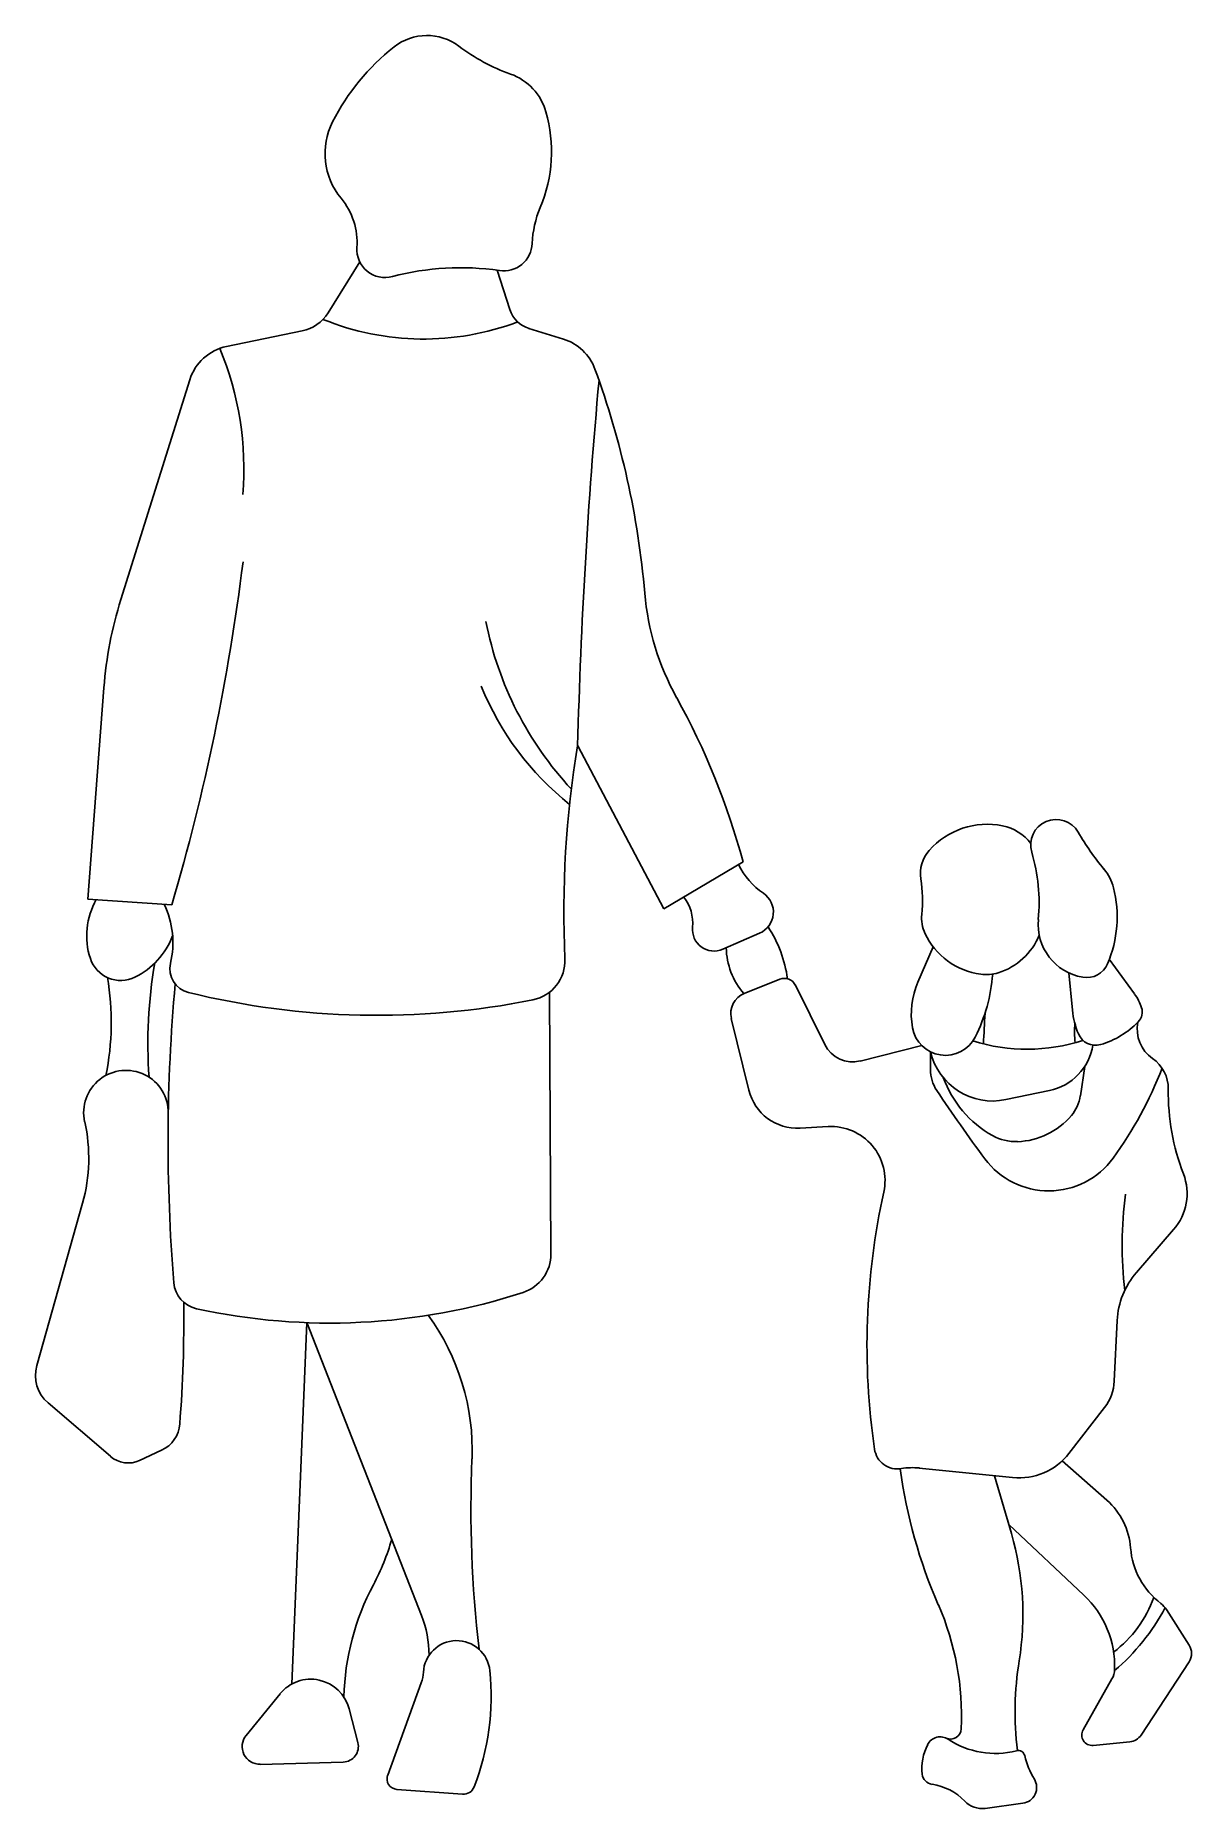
# Model space of a CAD drawing. Extents: x 103.29 to 104.4, y 192.41 to 194.11.
import ezdxf

# ---------------------------------------------------------------- set-up
doc = ezdxf.new("R2010")
doc.units = 0
doc.header["$MEASUREMENT"] = 0
doc.layers.get('0').update_dxf_attribs({"linetype": 'CONTINUOUS'})

msp = doc.modelspace()

# ---------------------------------------------------------------- linework, layer by layer
for p, q in [((103.6042, 193.8897), (103.5738, 193.8407)), ((103.7362, 193.8816), (103.7483, 193.8438)), ((103.4764, 193.8084), (103.549, 193.8234)), ((103.7997, 193.8155), (103.7666, 193.8257)), ((103.4412, 193.7765), (103.3751, 193.5658)), ((103.3432, 193.2783), (103.3588, 193.4811)), ((103.8961, 193.269), (103.8133, 193.4254)), ((103.8961, 193.269), (103.972, 193.314)), ((103.3432, 193.2783), (103.4239, 193.2728)), ((103.9525, 193.2301), (103.9879, 193.2455)), ((104.1545, 193.2323), (104.1397, 193.1985)), ((104.3234, 193.2205), (104.3477, 193.1872)), ((103.9731, 193.1877), (104.0073, 193.2013)), ((104.2846, 193.2074), (104.2881, 193.1716)), ((103.7862, 193.1888), (103.7877, 192.9379)), ((104.0504, 193.1386), (104.0224, 193.1955)), ((103.9607, 193.1637), (103.9776, 193.0949)), ((104.1435, 193.1377), (104.0844, 193.1228)), ((104.1519, 193.1317), (104.1518, 193.1148)), ((104.2998, 193.1176), (104.2956, 193.0894)), ((104.266, 193.0945), (104.2242, 193.0858)), ((104.0267, 193.0585), (104.0537, 193.06)), ((103.3382, 192.9865), (103.2944, 192.8306)), ((104.3494, 192.9199), (104.3851, 192.9611)), ((103.5533, 192.8719), (103.5464, 192.7011)), ((103.5533, 192.8719), (103.6636, 192.5909)), ((104.3281, 192.8156), (104.3309, 192.8739)), ((103.365, 192.7436), (103.3052, 192.7948)), ((104.2847, 192.7463), (104.3189, 192.7905)), ((103.3929, 192.7397), (103.414, 192.7494)), ((103.4013, 192.7466), (103.4013, 192.7466)), ((104.2306, 192.7232), (104.1411, 192.7323)), ((104.2133, 192.7249), (104.2295, 192.6694)), ((104.2781, 192.7392), (104.3211, 192.7014)), ((103.5389, 192.525), (103.5464, 192.7019)), ((104.2269, 192.6783), (104.299, 192.6104)), ((104.3783, 192.5965), (104.4, 192.5624)), ((104.3539, 192.4761), (104.3999, 192.5465)), ((103.6632, 192.5263), (103.631, 192.4377)), ((104.3259, 192.5299), (104.2982, 192.481)), ((103.5277, 192.5156), (103.4951, 192.4757)), ((103.6024, 192.4689), (103.594, 192.5012)), ((104.3078, 192.4662), (104.3432, 192.4697)), ((103.5088, 192.448), (103.5884, 192.4502)), ((103.6399, 192.4239), (103.7029, 192.4193)), ((104.2404, 192.4106), (104.2043, 192.4058))]:
    msp.add_line(p, q)
for centre, radius, start, end in [((103.6687, 194.056), 0.0509, 52.9569, 128.3057), ((103.7716, 193.9257), 0.217, 128.3057, 153.0738), ((103.8119, 194.2457), 0.1868, 232.9569, 250.274), ((103.7305, 194.0186), 0.0545, 15.9323, 70.274), ((103.6494, 193.9955), 0.1388, 337.2058, 15.9323), ((103.6381, 193.9935), 0.0672, 153.0738, 219.5306), ((103.5344, 193.9079), 0.0673, 356.2085, 39.5307), ((103.8687, 193.9033), 0.0991, 157.2058, 177.6624), ((103.6285, 193.9017), 0.0271, 176.2085, 285.0842), ((103.7423, 193.9084), 0.0274, 261.4187, 357.6624), ((103.7008, 193.6335), 0.2506, 81.4187, 105.0842), ((103.5412, 193.861), 0.0384, 281.6976, 328.137), ((103.6655, 194.0719), 0.2563, 247.8604, 290.6347), ((103.7748, 193.8523), 0.0278, 197.7733, 252.8886), ((103.7859, 193.7708), 0.0468, 20.0659, 72.8887), ((103.4859, 193.7625), 0.0469, 101.6976, 162.5881), ((103.1948, 193.6914), 0.2982, 355.1934, 22.7153), ((103.0408, 193.4986), 0.8401, 4.9972, 20.0659), ((109.1925, 193.2868), 5.381, 174.7837, 178.5248), ((101.4399, 193.8562), 2.068, 343.6125, 352.9352), ((103.7381, 193.4519), 0.3805, 162.5881, 175.607), ((104.1297, 193.5938), 0.253, 184.9972, 208.921), ((104.0481, 193.6079), 0.329, 191.1175, 222.9411), ((103.977, 193.5856), 0.2761, 201.907, 231.6276), ((103.2908, 193.1303), 0.7055, 15.091, 28.921), ((104.7677, 193.2656), 0.9677, 170.4991, 182.6478), ((104.2724, 193.3301), 0.0245, 30.3086, 196.4214), ((104.2063, 193.2754), 0.0746, 78.6785, 138.3095), ((104.2121, 193.304), 0.0454, 37.6553, 78.6785), ((104.5248, 193.4776), 0.2679, 210.3085, 219.5402), ((104.1756, 193.3028), 0.0334, 138.3095, 189.0087), ((104.0835, 193.2744), 0.1725, 354.7791, 16.4214), ((104.033, 193.3444), 0.0734, 206.8147, 235.6382), ((104.2826, 193.2777), 0.0462, 14.3476, 39.5403), ((104.0138, 193.2771), 0.1304, 354.0334, 9.0087), ((104.2174, 193.261), 0.1135, 336.7204, 14.3476), ((103.412, 193.2431), 0.0698, 150.2382, 198.307), ((103.3376, 193.2362), 0.0873, 347.0253, 25.1672), ((103.8834, 193.2552), 0.0403, 354.3062, 38.3045), ((103.9791, 193.2657), 0.022, 293.5301, 55.6382), ((103.9442, 193.2492), 0.0208, 174.3062, 293.5301), ((103.8954, 193.1856), 0.1203, 7.7348, 33.2421), ((104.1778, 193.26), 0.0345, 174.0334, 205.0445), ((104.3066, 193.254), 0.0515, 174.7791, 260.1996), ((103.3562, 193.269), 0.0732, 296.1542, 339.1454), ((104.2091, 193.2747), 0.0691, 205.0445, 262.4446), ((104.1982, 193.2673), 0.0626, 287.3513, 337.8377), ((103.3749, 193.2308), 0.0307, 198.307, 296.1542), ((103.8463, 193.14), 0.4454, 170.0552, 184.2115), ((103.7627, 193.2192), 0.0384, 281.3221, 2.6478), ((104.0232, 193.2323), 0.0673, 180.6314, 221.5789), ((103.1131, 193.16), 0.2527, 348.3603, 9.785), ((103.4454, 193.2113), 0.0233, 167.0253, 256.1827), ((104.0117, 193.1902), 0.0119, 26.2146, 111.6622), ((104.0529, 193.2178), 0.159, 333.1132, 355.8491), ((104.2052, 193.2448), 0.039, 262.4446, 287.3513), ((104.3016, 193.2248), 0.0219, 260.1996, 336.7204), ((105.0937, 193.0459), 1.6734, 174.8241, 184.6523), ((103.6211, 193.926), 0.7593, 256.1827, 281.3221), ((103.9807, 193.1686), 0.0205, 111.6622, 193.752), ((104.2092, 193.1681), 0.0758, 156.3852, 190.1226), ((104.3101, 193.1598), 0.0464, 17.8235, 36.0309), ((101.3827, 193.3003), 2.8245, 356.7327, 357.3303), ((104.3677, 193.1794), 0.08, 185.6344, 202.4261), ((104.3415, 193.1699), 0.0135, 316.0655, 17.8235), ((104.1661, 193.1604), 0.0321, 190.1226, 333.1132), ((104.4456, 193.1513), 0.1555, 177.1225, 184.023), ((104.3101, 193.1557), 0.0177, 202.4261, 286.3367), ((104.292, 193.2175), 0.0822, 286.3367, 316.0655), ((104.3849, 193.1537), 0.0348, 169.5632, 234.9202), ((104.0772, 193.1518), 0.0298, 206.2146, 284.1313), ((104.2117, 193.1461), 0.0616, 193.4992, 281.7023), ((104.2445, 193.3089), 0.1747, 252.6801, 287.8721), ((104.2552, 193.1465), 0.0531, 281.7023, 350.9388), ((104.1882, 193.1147), 0.0364, 179.8734, 213.5591), ((104.0178, 193.2537), 0.3819, 324.0758, 338.854), ((104.3446, 193.0963), 0.0354, 359.4447, 54.9203), ((103.3799, 193.0733), 0.0406, 359.0814, 192.553), ((104.2623, 193.1423), 0.1043, 199.723, 240.7653), ((104.0241, 193.1063), 0.0479, 193.752, 273.086), ((105.4083, 193.9241), 1.5005, 213.5591, 216.6244), ((104.2582, 193.095), 0.0378, 319.6102, 351.4078), ((104.6019, 193.0938), 0.222, 179.4447, 200.8996), ((103.1842, 193.0298), 0.16, 344.2937, 12.553), ((104.2326, 193.1168), 0.0714, 272.1938, 319.6102), ((104.0565, 193.0083), 0.0517, 347.5014, 93.0859), ((104.2336, 193.091), 0.0455, 240.7653, 272.1938), ((104.2653, 193.0745), 0.0763, 216.6244, 324.0758), ((104.3451, 192.9957), 0.0529, 319.0693, 20.8996), ((104.7727, 192.8496), 0.6818, 167.5014, 188.3616), ((104.7003, 192.9457), 0.3646, 172.2316, 186.7588), ((103.7489, 192.9377), 0.0388, 287.9896, 0.3368), ((104.4066, 192.8703), 0.0757, 139.0693, 177.2523), ((103.4535, 192.9124), 0.0278, 184.6523, 257.6958), ((103.5755, 193.4717), 0.6003, 257.6958, 287.9896), ((102.1679, 192.8739), 1.2675, 355.5087, 0.79), ((103.4942, 192.7499), 0.2179, 357.6733, 36.2946), ((103.3278, 192.8212), 0.0348, 164.2936, 229.3908), ((104.2838, 192.8177), 0.0444, 322.2088, 357.2523), ((103.4013, 192.777), 0.0304, 294.8188, 355.5087), ((103.382, 192.7633), 0.0261, 229.3908, 294.8188), ((104.885, 192.6934), 1.1741, 177.6733, 186.598), ((104.1202, 192.7537), 0.0223, 188.3616, 279.7075), ((104.2368, 192.7835), 0.0606, 264.1875, 322.2088), ((104.6082, 192.7971), 0.4898, 187.6894, 203.5905), ((104.1347, 192.6689), 0.0638, 84.1875, 99.7075), ((103.849, 192.6888), 0.3029, 177.5697, 177.6796), ((104.2764, 192.6506), 0.0676, 4.3756, 48.6525), ((103.4186, 192.7261), 0.2251, 331.97, 343.9572), ((103.963, 192.5919), 0.2775, 350.7907, 16.2175), ((104.4179, 192.6614), 0.0743, 184.3756, 232.7106), ((103.8313, 192.5064), 0.2424, 151.97, 178.5205), ((104.2349, 192.5422), 0.0936, 358.0338, 46.7494), ((104.2581, 192.647), 0.1147, 307.2546, 340.256), ((103.5664, 192.5528), 0.1043, 359.9953, 21.428), ((103.9159, 192.4947), 0.2657, 357.2806, 23.5905), ((104.197, 192.6932), 0.2034, 310.2469, 332.2133), ((104.3592, 192.5843), 0.0226, 32.4573, 52.7106), ((103.6972, 192.5347), 0.032, 5.64, 176.9926), ((104.3877, 192.5545), 0.0146, 326.8225, 32.4573), ((103.6304, 192.5383), 0.0349, 340.015, 356.9926), ((103.4868, 192.514), 0.2435, 338.895, 5.64), ((104.5409, 192.4982), 0.3079, 170.7907, 186.8771), ((104.3086, 192.5397), 0.0199, 330.517, 358.0338), ((103.5572, 192.4916), 0.0381, 14.5444, 140.8475), ((103.5083, 192.465), 0.0169, 140.8475, 271.5932), ((103.588, 192.4651), 0.0149, 271.5932, 14.5444), ((104.1612, 192.4607), 0.0137, 56.5997, 152.4032), ((104.171, 192.4826), 0.0103, 245.9551, 357.2806), ((104.2139, 192.5406), 0.0821, 236.5997, 284.4125), ((104.3069, 192.4761), 0.00993, 150.5168, 275.5572), ((104.3418, 192.484), 0.0144, 275.5572, 326.8225), ((104.1924, 192.4444), 0.0488, 152.4032, 186.9725), ((104.236, 192.4549), 0.00644, 13.414, 104.4124), ((104.3189, 192.4747), 0.0788, 193.414, 211.2247), ((103.6406, 192.4342), 0.0103, 160.0149, 265.804), ((104.1549, 192.4398), 0.0111, 186.9725, 261.547), ((103.7037, 192.4303), 0.011, 265.804, 338.895), ((104.1453, 192.375), 0.0545, 43.7606, 81.547), ((104.2383, 192.4259), 0.0154, 277.5837, 31.2247), ((104.2012, 192.4285), 0.0229, 223.7606, 277.5837)]:
    msp.add_arc(centre, radius, start, end)

doc.saveas('drawing.dxf')
